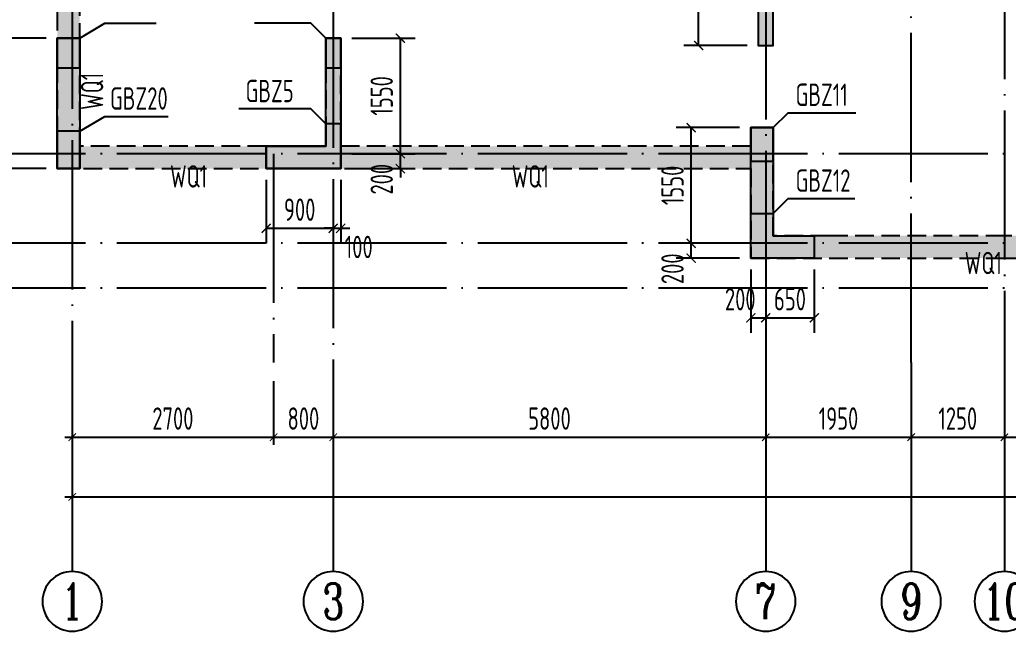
# Model space of a CAD drawing. Extents: x -1058961 to 23600, y -449123 to 2751847.
# Drawn here: x -446463 to -433208, y 17636 to 25831 of the extents above; entities that cross this region are included whole.
import ezdxf
from ezdxf.enums import TextEntityAlignment as Align

# ---------------------------------------------------------------- set-up
doc = ezdxf.new("R2010")
doc.units = 0
doc.header["$LTSCALE"] = 1000
doc.linetypes.add('DASH', pattern=[0.35, 0.25, -0.1])
doc.linetypes.add('DOTE', pattern=[2.42, 2, -0.2, 0.02, -0.2])
doc.layers.get('0').update_dxf_attribs({"linetype": 'CONTINUOUS'})
doc.layers.get('DEFPOINTS').update_dxf_attribs({"linetype": 'CONTINUOUS'})
for name, color, linetype in [('A-AXIS', 1, 'CONTINUOUS'), ('A-DOTE', 10, 'DOTE'), ('AXIS_NUM', 7, 'CONTINUOUS'), ('COLU_DE_TEXT', 7, 'CONTINUOUS'), ('LABEL', 1, 'CONTINUOUS'), ('S-Q墙填充', 252, 'CONTINUOUS'), ('S-Q墙实线', 6, 'CONTINUOUS'), ('S-Q墙标注', 3, 'CONTINUOUS'), ('S-Q墙虚线', 6, 'DASH'), ('S-X详图填充', 252, 'CONTINUOUS'), ('S-X详图实线', 4, 'CONTINUOUS'), ('S-Y一般标注', 3, 'CONTINUOUS')]:
    doc.layers.add(name, color=color, linetype=linetype)
doc.styles.add('TSSD_Axis', font='complex.shx', dxfattribs={"width": 0.7, "bigfont": 'hztxt.shx'})
doc.styles.add('TSSD_DIMENSION', font='Tssdeng.shx', dxfattribs={"width": 0.7, "bigfont": 'tssdchn.shx'})
doc.styles.add('TSSD_REIN', font='tssdeng.shx', dxfattribs={"width": 0.7, "height": 300, "bigfont": 'tssdchn.shx'})
doc.styles.add('结构文字', font='zstxt.shx', dxfattribs={"width": 0.7, "bigfont": 'zshz.shx'})
doc.dimstyles.new('STRUCK', dxfattribs={"dimtxt": 400, "dimasz": 121, "dimexe": 200, "dimexo": 150, "dimgap": 115, "dimtad": 1, "dimdec": 0, "dimdsep": 46, "dimtxsty": '结构文字', "dimblk": 'ARCHTICK', "dimcen": 400, "dimclrd": 3, "dimclre": 3, "dimclrt": 7, "dimadec": 0, "dimazin": 0, "dimtfac": 1, "dimtdec": 0, "dimtix": 1, "dimtmove": 2, "dimatfit": 3, "dimldrblk": '_DIMX', "dimfxl": 0, "dimtolj": 1, "dimtzin": 0, "dimarcsym": 0})
doc.dimstyles.new('TSSD_100_100', dxfattribs={"dimtxt": 300, "dimasz": 100, "dimexe": 100, "dimexo": 250, "dimgap": 100, "dimtad": 1, "dimdec": 0, "dimzin": 0, "dimdsep": 46, "dimtxsty": 'TSSD_DIMENSION', "dimblk": 'ARCHTICK', "dimcen": 0, "dimdle": 100, "dimclrt": 7, "dimadec": 0, "dimazin": 0, "dimtfac": 1, "dimtdec": 0, "dimtix": 1, "dimtmove": 2, "dimatfit": 3, "dimldrblk": 'ARCHTICK', "dimfxl": 0, "dimtolj": 1, "dimtzin": 0, "dimarcsym": 0})

# ---------------------------------------------------------------- blocks, each defined once
blk = doc.blocks.new('ts_axno')
at = {"color": 0, "linetype": 'ByBlock', "lineweight": -2}
blk.add_circle((0, 0), 0.5, dxfattribs=at)
at = {"color": 0, "linetype": 'ByBlock', "lineweight": -2, "style": 'TSSD_Axis', "width": 0.7}
blk.add_attdef('A', text='', height=0.6, dxfattribs=at).set_placement((0, 0), align=Align.MIDDLE_CENTER)
blk = doc.blocks.new('_ArchTick')
at = {"color": 0, "linetype": 'ByBlock', "const_width": 0.15}
blk.add_lwpolyline([(-0.5, -0.5), (0.5, 0.5)], dxfattribs=at)
blk = doc.blocks.new('*D3164')
at = {"layer": 'DEFPOINTS', "color": 0}
for p in [(7300, 3600), (8100, 3600), (8100, 2600)]:
    blk.add_point(p, dxfattribs=at)
at = {"layer": 'S-Y一般标注', "color": 0, "lineweight": -2}
for p, q in [((7300, 3350), (7300, 2500)), ((8100, 3350), (8100, 2500)), ((7200, 2600), (8200, 2600))]:
    blk.add_line(p, q, dxfattribs=at)
at = {"layer": 'S-Y一般标注', "color": 0, "lineweight": -2, "xscale": 100, "yscale": 100, "zscale": 100, "rotation": 180}
blk.add_blockref('_ArchTick', (7300, 2600), dxfattribs=at)
at = {"layer": 'S-Y一般标注', "color": 0, "lineweight": -2, "xscale": 100, "yscale": 100, "zscale": 100}
blk.add_blockref('_ArchTick', (8100, 2600), dxfattribs=at)
at = {"layer": 'S-Y一般标注', "color": 7, "insert": (7700, 2850), "char_height": 300, "attachment_point": 5, "style": 'TSSD_DIMENSION'}
blk.add_mtext('\\A1;800', dxfattribs=at)
blk = doc.blocks.new('*D3165')
at = {"layer": 'DEFPOINTS', "color": 0}
for p in [(8100, 3600), (13900, 3600), (13900, 2600)]:
    blk.add_point(p, dxfattribs=at)
at = {"layer": 'S-Y一般标注', "color": 0, "lineweight": -2}
for p, q in [((8100, 3350), (8100, 2500)), ((13900, 3350), (13900, 2500)), ((8000, 2600), (14000, 2600))]:
    blk.add_line(p, q, dxfattribs=at)
at = {"layer": 'S-Y一般标注', "color": 0, "lineweight": -2, "xscale": 100, "yscale": 100, "zscale": 100, "rotation": 180}
blk.add_blockref('_ArchTick', (8100, 2600), dxfattribs=at)
at = {"layer": 'S-Y一般标注', "color": 0, "lineweight": -2, "xscale": 100, "yscale": 100, "zscale": 100}
blk.add_blockref('_ArchTick', (13900, 2600), dxfattribs=at)
at = {"layer": 'S-Y一般标注', "color": 7, "insert": (11000, 2850), "char_height": 300, "attachment_point": 5, "style": 'TSSD_DIMENSION'}
blk.add_mtext('\\A1;5800', dxfattribs=at)
blk = doc.blocks.new('*D3176')
at = {"layer": 'DEFPOINTS', "color": 0}
for p in [(4600, 3600), (54600, 3600), (54600, 1800)]:
    blk.add_point(p, dxfattribs=at)
at = {"layer": 'S-Y一般标注', "color": 0, "lineweight": -2}
for p, q in [((4600, 3350), (4600, 1700)), ((54600, 3350), (54600, 1700)), ((4500, 1800), (54700, 1800))]:
    blk.add_line(p, q, dxfattribs=at)
at = {"layer": 'S-Y一般标注', "color": 0, "lineweight": -2, "xscale": 100, "yscale": 100, "zscale": 100, "rotation": 180}
blk.add_blockref('_ArchTick', (4600, 1800), dxfattribs=at)
at = {"layer": 'S-Y一般标注', "color": 0, "lineweight": -2, "xscale": 100, "yscale": 100, "zscale": 100}
blk.add_blockref('_ArchTick', (54600, 1800), dxfattribs=at)
at = {"layer": 'S-Y一般标注', "color": 7, "insert": (29600, 2050), "char_height": 300, "attachment_point": 5, "style": 'TSSD_DIMENSION'}
blk.add_mtext('\\A1;50000', dxfattribs=at)
blk = doc.blocks.new('*D3177')
at = {"layer": 'DEFPOINTS', "color": 0}
for p in [(13900, 3600), (15850, 3600), (15850, 2600)]:
    blk.add_point(p, dxfattribs=at)
at = {"layer": 'S-Y一般标注', "color": 0, "lineweight": -2}
for p, q in [((13900, 3350), (13900, 2500)), ((15850, 3350), (15850, 2500)), ((13800, 2600), (15950, 2600))]:
    blk.add_line(p, q, dxfattribs=at)
at = {"layer": 'S-Y一般标注', "color": 0, "lineweight": -2, "xscale": 100, "yscale": 100, "zscale": 100, "rotation": 180}
blk.add_blockref('_ArchTick', (13900, 2600), dxfattribs=at)
at = {"layer": 'S-Y一般标注', "color": 0, "lineweight": -2, "xscale": 100, "yscale": 100, "zscale": 100}
blk.add_blockref('_ArchTick', (15850, 2600), dxfattribs=at)
at = {"layer": 'S-Y一般标注', "color": 7, "insert": (14875, 2850), "char_height": 300, "attachment_point": 5, "style": 'TSSD_DIMENSION'}
blk.add_mtext('\\A1;1950', dxfattribs=at)
blk = doc.blocks.new('*D3178')
at = {"layer": 'DEFPOINTS', "color": 0}
for p in [(4600, 3600), (7300, 3600), (7300, 2600)]:
    blk.add_point(p, dxfattribs=at)
at = {"layer": 'S-Y一般标注', "color": 0, "lineweight": -2}
for p, q in [((4600, 3350), (4600, 2500)), ((7300, 3350), (7300, 2500)), ((4500, 2600), (7400, 2600))]:
    blk.add_line(p, q, dxfattribs=at)
at = {"layer": 'S-Y一般标注', "color": 0, "lineweight": -2, "xscale": 100, "yscale": 100, "zscale": 100, "rotation": 180}
blk.add_blockref('_ArchTick', (4600, 2600), dxfattribs=at)
at = {"layer": 'S-Y一般标注', "color": 0, "lineweight": -2, "xscale": 100, "yscale": 100, "zscale": 100}
blk.add_blockref('_ArchTick', (7300, 2600), dxfattribs=at)
at = {"layer": 'S-Y一般标注', "color": 7, "insert": (5950, 2850), "char_height": 300, "attachment_point": 5, "style": 'TSSD_DIMENSION'}
blk.add_mtext('\\A1;2700', dxfattribs=at)
blk = doc.blocks.new('*D3195')
at = {"layer": 'DEFPOINTS', "color": 0}
for p in [(15850, 3600), (17100, 3600), (17100, 2600)]:
    blk.add_point(p, dxfattribs=at)
at = {"layer": 'S-Y一般标注', "color": 0, "lineweight": -2}
for p, q in [((15850, 3350), (15850, 2500)), ((17100, 3350), (17100, 2500)), ((15750, 2600), (17200, 2600))]:
    blk.add_line(p, q, dxfattribs=at)
at = {"layer": 'S-Y一般标注', "color": 0, "lineweight": -2, "xscale": 100, "yscale": 100, "zscale": 100, "rotation": 180}
blk.add_blockref('_ArchTick', (15850, 2600), dxfattribs=at)
at = {"layer": 'S-Y一般标注', "color": 0, "lineweight": -2, "xscale": 100, "yscale": 100, "zscale": 100}
blk.add_blockref('_ArchTick', (17100, 2600), dxfattribs=at)
at = {"layer": 'S-Y一般标注', "color": 7, "insert": (16475, 2850), "char_height": 300, "attachment_point": 5, "style": 'TSSD_DIMENSION'}
blk.add_mtext('\\A1;1250', dxfattribs=at)
blk = doc.blocks.new('*D3196')
at = {"layer": 'DEFPOINTS', "color": 0}
for p in [(17100, 3600), (18350, 3600), (18350, 2600)]:
    blk.add_point(p, dxfattribs=at)
at = {"layer": 'S-Y一般标注', "color": 0, "lineweight": -2}
for p, q in [((17100, 3350), (17100, 2500)), ((18350, 3350), (18350, 2500)), ((17000, 2600), (18450, 2600))]:
    blk.add_line(p, q, dxfattribs=at)
at = {"layer": 'S-Y一般标注', "color": 0, "lineweight": -2, "xscale": 100, "yscale": 100, "zscale": 100, "rotation": 180}
blk.add_blockref('_ArchTick', (17100, 2600), dxfattribs=at)
at = {"layer": 'S-Y一般标注', "color": 0, "lineweight": -2, "xscale": 100, "yscale": 100, "zscale": 100}
blk.add_blockref('_ArchTick', (18350, 2600), dxfattribs=at)
at = {"layer": 'S-Y一般标注', "color": 7, "insert": (17725, 2850), "char_height": 300, "attachment_point": 5, "style": 'TSSD_DIMENSION'}
blk.add_mtext('\\A1;1250', dxfattribs=at)
blk = doc.blocks.new('*D3079')
at = {"layer": 'DEFPOINTS', "color": 0}
for p in [(-446760, 24036), (-445960, 24036), (-445960, 23836)]:
    blk.add_point(p, dxfattribs=at)
at = {"layer": 'S-Q墙标注', "color": 3, "lineweight": -2}
for p, q in [((-446760, 24036), (-446760, 24157)), ((-446110, 24036), (-446960, 24036)), ((-446760, 23836), (-446760, 24036)), ((-446110, 23836), (-446960, 23836)), ((-446760, 23836), (-446760, 23715))]:
    blk.add_line(p, q, dxfattribs=at)
at = {"layer": 'S-Q墙标注', "color": 3, "lineweight": -2, "xscale": 121, "yscale": 121, "zscale": 121}
for p, rotation in [((-446760, 24036), 270), ((-446760, 23836), 90)]:
    blk.add_blockref('_ArchTick', p, dxfattribs=dict(at, rotation=rotation))
at = {"layer": 'S-Q墙标注', "color": 7, "insert": (-447010, 23694), "char_height": 300, "attachment_point": 5, "rotation": 90, "style": 'TSSD_REIN'}
blk.add_mtext('\\A1;200', dxfattribs=at)
blk = doc.blocks.new('_DIMX')
blk.add_line((-150, 0), (150, 0))
at = {"const_width": 50}
blk.add_lwpolyline([(-70, -70), (70, 70)], dxfattribs=at)
blk = doc.blocks.new('*D3080')
at = {"layer": 'DEFPOINTS', "color": 0}
for p in [(-446760, 25586), (-445960, 25586), (-445960, 24036)]:
    blk.add_point(p, dxfattribs=at)
at = {"layer": 'S-Q墙标注', "color": 3, "lineweight": -2}
for p, q in [((-446110, 25586), (-446960, 25586)), ((-446760, 24036), (-446760, 25586)), ((-446110, 24036), (-446960, 24036))]:
    blk.add_line(p, q, dxfattribs=at)
at = {"layer": 'S-Q墙标注', "color": 3, "lineweight": -2, "xscale": 121, "yscale": 121, "zscale": 121}
for p, rotation in [((-446760, 25586), 90), ((-446760, 24036), 270)]:
    blk.add_blockref('_ArchTick', p, dxfattribs=dict(at, rotation=rotation))
at = {"layer": 'S-Q墙标注', "color": 7, "insert": (-447010, 24811), "char_height": 300, "attachment_point": 5, "rotation": 90, "style": 'TSSD_REIN'}
blk.add_mtext('\\A1;1550', dxfattribs=at)
blk = doc.blocks.new('*D3083')
at = {"layer": 'DEFPOINTS', "color": 0}
for p in [(-442160, 24036), (-441360, 24036), (-442160, 23836)]:
    blk.add_point(p, dxfattribs=at)
at = {"layer": 'S-Q墙标注', "color": 3, "lineweight": -2}
for p, q in [((-441360, 24036), (-441360, 24157)), ((-442010, 24036), (-441160, 24036)), ((-441360, 23836), (-441360, 24036)), ((-442010, 23836), (-441160, 23836)), ((-441360, 23836), (-441360, 23715))]:
    blk.add_line(p, q, dxfattribs=at)
at = {"layer": 'S-Q墙标注', "color": 3, "lineweight": -2, "xscale": 121, "yscale": 121, "zscale": 121}
for p, rotation in [((-441360, 24036), 270), ((-441360, 23836), 90)]:
    blk.add_blockref('_ArchTick', p, dxfattribs=dict(at, rotation=rotation))
at = {"layer": 'S-Q墙标注', "color": 7, "insert": (-441610, 23694), "char_height": 300, "attachment_point": 5, "rotation": 90, "style": 'TSSD_REIN'}
blk.add_mtext('\\A1;200', dxfattribs=at)
blk = doc.blocks.new('*D3084')
at = {"layer": 'DEFPOINTS', "color": 0}
for p in [(-442160, 25586), (-441360, 25586), (-442160, 24036)]:
    blk.add_point(p, dxfattribs=at)
at = {"layer": 'S-Q墙标注', "color": 3, "lineweight": -2}
for p, q in [((-442010, 25586), (-441160, 25586)), ((-441360, 24036), (-441360, 25586)), ((-442010, 24036), (-441160, 24036))]:
    blk.add_line(p, q, dxfattribs=at)
at = {"layer": 'S-Q墙标注', "color": 3, "lineweight": -2, "xscale": 121, "yscale": 121, "zscale": 121}
for p, rotation in [((-441360, 25586), 90), ((-441360, 24036), 270)]:
    blk.add_blockref('_ArchTick', p, dxfattribs=dict(at, rotation=rotation))
at = {"layer": 'S-Q墙标注', "color": 7, "insert": (-441610, 24811), "char_height": 300, "attachment_point": 5, "rotation": 90, "style": 'TSSD_REIN'}
blk.add_mtext('\\A1;1550', dxfattribs=at)
blk = doc.blocks.new('*D3085')
at = {"layer": 'DEFPOINTS', "color": 0}
for p in [(-443160, 23836), (-442260, 23836), (-442260, 23036)]:
    blk.add_point(p, dxfattribs=at)
at = {"layer": 'S-Q墙标注', "color": 3, "lineweight": -2}
for p, q in [((-443160, 23686), (-443160, 22836)), ((-442260, 23686), (-442260, 22836)), ((-443160, 23036), (-442260, 23036))]:
    blk.add_line(p, q, dxfattribs=at)
at = {"layer": 'S-Q墙标注', "color": 3, "lineweight": -2, "xscale": 121, "yscale": 121, "zscale": 121, "rotation": 180}
blk.add_blockref('_ArchTick', (-443160, 23036), dxfattribs=at)
at = {"layer": 'S-Q墙标注', "color": 3, "lineweight": -2, "xscale": 121, "yscale": 121, "zscale": 121}
blk.add_blockref('_ArchTick', (-442260, 23036), dxfattribs=at)
at = {"layer": 'S-Q墙标注', "color": 7, "insert": (-442710, 23286), "char_height": 300, "attachment_point": 5, "style": 'TSSD_REIN'}
blk.add_mtext('\\A1;900', dxfattribs=at)
blk = doc.blocks.new('*D3086')
at = {"layer": 'DEFPOINTS', "color": 0}
for p in [(-442260, 23836), (-442160, 23836), (-442160, 23036)]:
    blk.add_point(p, dxfattribs=at)
at = {"layer": 'S-Q墙标注', "color": 3, "lineweight": -2}
for p, q in [((-442260, 23686), (-442260, 22836)), ((-442160, 23686), (-442160, 22836)), ((-442260, 23036), (-442381, 23036)), ((-442260, 23036), (-442160, 23036)), ((-442160, 23036), (-442039, 23036))]:
    blk.add_line(p, q, dxfattribs=at)
at = {"layer": 'S-Q墙标注', "color": 3, "lineweight": -2, "xscale": 121, "yscale": 121, "zscale": 121}
blk.add_blockref('_ArchTick', (-442260, 23036), dxfattribs=at)
at = {"layer": 'S-Q墙标注', "color": 3, "lineweight": -2, "xscale": 121, "yscale": 121, "zscale": 121, "rotation": 180}
blk.add_blockref('_ArchTick', (-442160, 23036), dxfattribs=at)
at = {"layer": 'S-Q墙标注', "color": 7, "insert": (-441918, 22786), "char_height": 300, "attachment_point": 5, "style": 'TSSD_REIN'}
blk.add_mtext('\\A1;100', dxfattribs=at)
blk = doc.blocks.new('*D3087')
at = {"layer": 'DEFPOINTS', "color": 0}
for p in [(-437460, 22836), (-436660, 22836), (-436660, 22636)]:
    blk.add_point(p, dxfattribs=at)
at = {"layer": 'S-Q墙标注', "color": 3, "lineweight": -2}
for p, q in [((-436810, 22836), (-437660, 22836)), ((-437460, 22636), (-437460, 22836)), ((-436810, 22636), (-437660, 22636))]:
    blk.add_line(p, q, dxfattribs=at)
at = {"layer": 'S-Q墙标注', "color": 3, "lineweight": -2, "xscale": 121, "yscale": 121, "zscale": 121}
for p, rotation in [((-437460, 22836), 90), ((-437460, 22636), 270)]:
    blk.add_blockref('_ArchTick', p, dxfattribs=dict(at, rotation=rotation))
at = {"layer": 'S-Q墙标注', "color": 7, "insert": (-437710, 22494), "char_height": 300, "attachment_point": 5, "rotation": 90, "style": 'TSSD_REIN'}
blk.add_mtext('\\A1;200', dxfattribs=at)
blk = doc.blocks.new('*D3088')
at = {"layer": 'DEFPOINTS', "color": 0}
for p in [(-437460, 24386), (-436660, 24386), (-436660, 22836)]:
    blk.add_point(p, dxfattribs=at)
at = {"layer": 'S-Q墙标注', "color": 3, "lineweight": -2}
for p, q in [((-436810, 24386), (-437660, 24386)), ((-437460, 22836), (-437460, 24386)), ((-436810, 22836), (-437660, 22836))]:
    blk.add_line(p, q, dxfattribs=at)
at = {"layer": 'S-Q墙标注', "color": 3, "lineweight": -2, "xscale": 121, "yscale": 121, "zscale": 121}
for p, rotation in [((-437460, 24386), 90), ((-437460, 22836), 270)]:
    blk.add_blockref('_ArchTick', p, dxfattribs=dict(at, rotation=rotation))
at = {"layer": 'S-Q墙标注', "color": 7, "insert": (-437710, 23611), "char_height": 300, "attachment_point": 5, "rotation": 90, "style": 'TSSD_REIN'}
blk.add_mtext('\\A1;1550', dxfattribs=at)
blk = doc.blocks.new('*D3089')
at = {"layer": 'DEFPOINTS', "color": 0}
for p in [(-436660, 22636), (-436460, 22636), (-436460, 21836)]:
    blk.add_point(p, dxfattribs=at)
at = {"layer": 'S-Q墙标注', "color": 3, "lineweight": -2}
for p, q in [((-436660, 22486), (-436660, 21636)), ((-436460, 22486), (-436460, 21636)), ((-436660, 21836), (-436460, 21836))]:
    blk.add_line(p, q, dxfattribs=at)
at = {"layer": 'S-Q墙标注', "color": 3, "lineweight": -2, "xscale": 121, "yscale": 121, "zscale": 121, "rotation": 180}
blk.add_blockref('_ArchTick', (-436660, 21836), dxfattribs=at)
at = {"layer": 'S-Q墙标注', "color": 3, "lineweight": -2, "xscale": 121, "yscale": 121, "zscale": 121}
blk.add_blockref('_ArchTick', (-436460, 21836), dxfattribs=at)
at = {"layer": 'S-Q墙标注', "color": 7, "insert": (-436802, 22086), "char_height": 300, "attachment_point": 5, "style": 'TSSD_REIN'}
blk.add_mtext('\\A1;200', dxfattribs=at)
blk = doc.blocks.new('*D3090')
at = {"layer": 'DEFPOINTS', "color": 0}
for p in [(-436460, 22636), (-435810, 22636), (-435810, 21836)]:
    blk.add_point(p, dxfattribs=at)
at = {"layer": 'S-Q墙标注', "color": 3, "lineweight": -2}
for p, q in [((-436460, 22486), (-436460, 21636)), ((-435810, 22486), (-435810, 21636)), ((-436460, 21836), (-435810, 21836))]:
    blk.add_line(p, q, dxfattribs=at)
at = {"layer": 'S-Q墙标注', "color": 3, "lineweight": -2, "xscale": 121, "yscale": 121, "zscale": 121, "rotation": 180}
blk.add_blockref('_ArchTick', (-436460, 21836), dxfattribs=at)
at = {"layer": 'S-Q墙标注', "color": 3, "lineweight": -2, "xscale": 121, "yscale": 121, "zscale": 121}
blk.add_blockref('_ArchTick', (-435810, 21836), dxfattribs=at)
at = {"layer": 'S-Q墙标注', "color": 7, "insert": (-436135, 22086), "char_height": 300, "attachment_point": 5, "style": 'TSSD_REIN'}
blk.add_mtext('\\A1;650', dxfattribs=at)
blk = doc.blocks.new('*D2959')
at = {"layer": 'DEFPOINTS', "color": 0}
for p in [(-437360, 27036), (-436560, 27036), (-436560, 25486)]:
    blk.add_point(p, dxfattribs=at)
at = {"layer": 'S-Q墙标注', "color": 3, "lineweight": -2}
for p, q in [((-436710, 27036), (-437560, 27036)), ((-437360, 25486), (-437360, 27036)), ((-436710, 25486), (-437560, 25486))]:
    blk.add_line(p, q, dxfattribs=at)
at = {"layer": 'S-Q墙标注', "color": 3, "lineweight": -2, "xscale": 121, "yscale": 121, "zscale": 121}
for p, rotation in [((-437360, 27036), 90), ((-437360, 25486), 270)]:
    blk.add_blockref('_ArchTick', p, dxfattribs=dict(at, rotation=rotation))
at = {"layer": 'S-Q墙标注', "color": 7, "insert": (-437610, 26261), "char_height": 300, "attachment_point": 5, "rotation": 90, "style": 'TSSD_REIN'}
blk.add_mtext('\\A1;1550', dxfattribs=at)
blk = doc.blocks.new('20210726.16350016')
at = {"layer": 'A-AXIS'}
for p, q in [((4600, 3600), (4600, 800)), ((8100, 3600), (8100, 800)), ((13900, 3600), (13900, 800)), ((15850, 3600), (15850, 800)), ((17100, 3600), (17100, 800))]:
    blk.add_line(p, q, dxfattribs=at)
at = {"layer": 'A-DOTE'}
for p, q in [((4600, 21100), (4600, 3600)), ((13900.2, 13700), (13900, 3600)), ((15850, 3600), (15850, 11500)), ((8100, 10900), (8100, 3600)), ((17100, 9400), (17100, 3600)), ((55600, 6400), (3600, 6400)), ((7300, 6400), (7300, 3600)), ((55600, 5200), (3600, 5200)), ((55600, 4600), (3600, 4600))]:
    blk.add_line(p, q, dxfattribs=at)
at = {"layer": 'A-AXIS'}
ref = blk.add_blockref('ts_axno', (4600, 400), dxfattribs=dict(at, xscale=-800, yscale=800, zscale=800, rotation=180))
ref.add_attrib('1', '1', dxfattribs={"layer": 'AXIS_NUM', "height": 480, "style": 'TSSD_Axis', "width": 0.7}).set_placement((4600, 400), align=Align.MIDDLE_CENTER)
ref = blk.add_blockref('ts_axno', (8100, 400), dxfattribs=dict(at, xscale=-800, yscale=800, zscale=800, rotation=180))
ref.add_attrib('2', '3', dxfattribs={"layer": 'AXIS_NUM', "height": 480, "style": 'TSSD_Axis', "width": 0.7}).set_placement((8100, 400), align=Align.MIDDLE_CENTER)
ref = blk.add_blockref('ts_axno', (13900, 400), dxfattribs=dict(at, xscale=-800, yscale=800, zscale=800, rotation=180))
ref.add_attrib('5', '7', dxfattribs={"layer": 'AXIS_NUM', "height": 480, "style": 'TSSD_Axis', "width": 0.7}).set_placement((13900, 400), align=Align.MIDDLE_CENTER)
ref = blk.add_blockref('ts_axno', (15850, 400), dxfattribs=dict(at, xscale=-800, yscale=800, zscale=800, rotation=180))
ref.add_attrib('19', '9', dxfattribs={"layer": 'AXIS_NUM', "height": 480, "style": 'TSSD_Axis', "width": 0.7}).set_placement((15850, 400), align=Align.MIDDLE_CENTER)
ref = blk.add_blockref('ts_axno', (17100, 400), dxfattribs=dict(at, xscale=-800, yscale=800, zscale=800, rotation=180))
ref.add_attrib('8', '10', dxfattribs={"layer": 'AXIS_NUM', "height": 480, "style": 'TSSD_Axis', "width": 0.7}).set_placement((17100, 400), align=Align.MIDDLE_CENTER)
at = {"layer": 'S-Y一般标注'}
for base, p1, p2, picture, middle in [((54600, 1800), (4600, 3600), (54600, 3600), '*D3176', (29600, 2050)), ((7300, 2600), (4600, 3600), (7300, 3600), '*D3178', (5950, 2850)), ((8100, 2600), (7300, 3600), (8100, 3600), '*D3164', (7700, 2850)), ((13900, 2600), (8100, 3600), (13900, 3600), '*D3165', (11000, 2850)), ((15850, 2600), (13900, 3600), (15850, 3600), '*D3177', (14875, 2850)), ((17100, 2600), (15850, 3600), (17100, 3600), '*D3195', (16475, 2850)), ((18350, 2600), (17100, 3600), (18350, 3600), '*D3196', (17725, 2850))]:
    dim = blk.add_linear_dim(base=base, p1=p1, p2=p2, dimstyle='TSSD_100_100', dxfattribs=at)
    dim.commit()
    dim.dimension.update_dxf_attribs({"geometry": picture, "text_midpoint": middle})

msp = doc.modelspace()

# ---------------------------------------------------------------- hatches: boundary and pattern name
at = {"layer": 'S-Q墙填充', "ltscale": 0.5}
h = msp.add_hatch(dxfattribs=at)
h.set_pattern_fill('ARMORED', color=252, scale=30, style=0)
h.set_pattern_definition([(50, (-494823.67, -5932.07), (215.17805, -18.82564), [22.5, -247.5]), (355, (-494823.67, -5932.07), (-41.6254, 225.65764), [18, -198]), (100.4514, (-494805.74, -5933.64), (173.5528, 206.83186), [19.12206, -210.34263]), (46.1842, (-494823.67, -5872.07), (320.1723, -49.6557), [33.75, -371.25]), (96.6356, (-494797, -5876.2), (280.3988, 292.2354), [28.6831, -315.5139]), (351.1842, (-494823.67, -5872.07), (280.3986, 292.2356), [27, -297]), (21, (-494793.67, -5887.07), (179.07212, -120.78567), [22.5, -247.5]), (326, (-494793.67, -5887.07), (72.9946, 217.545), [18, -198]), (71.4514, (-494778.75, -5897.14), (252.0668, 96.75915), [19.12206, -210.34263]), (37.5, (-494823.67, -5932.07), (3.647957, 99.868156), [0, -195.6, 0, -201, 0, -198.75]), (7.5, (-494823.67, -5932.07), (78.92086, 118.32351), [0, -114.6, 0, -191.1, 0, -75.75]), (327.5, (-494890.57, -5932.07), (160.14673, -6.76646), [0, -75, 0, -234, 0, -310.5]), (317.5, (-494920.57, -5932.07), (174.95585, 30.0315), [0, -97.5, 0, -155.4, 0, -220.5]), (45, (-494823.67, -5932.07), (-106.06602, 106.06602), [])])
h.paths.add_polyline_path([(-403759.84, 33336.07), (-404409.75, 33336.07), (-406059.82, 33336.07), (-406660.04, 33336.07), (-406660.18, 33586.07), (-409859.77, 33586.07), (-409859.85, 33336.07), (-410459.78, 33336.07), (-412060.01, 33336.07), (-412759.92, 33336.07), (-412759.92, 32336.07), (-412759.92, 31536.07), (-425459.93, 31536.07), (-425909.93, 31536.07), (-426810.02, 31536.07), (-427259.92, 31536.07), (-428759.92, 31536.07), (-428759.92, 32336.07), (-428759.92, 33336.07), (-429409.84, 33336.07), (-431060.32, 33336.07), (-431659.92, 33336.07), (-431659.92, 33586.07), (-434859.92, 33586.07), (-434859.92, 33336.07), (-435460.05, 33336.07), (-437060.01, 33336.07), (-437759.92, 33336.07), (-437759.92, 32336.07), (-437759.92, 31536.07), (-445959.92, 31536.07), (-445959.92, 28536.07), (-445959.91, 25936.07), (-445959.91, 23836.07), (-443159.91, 23836.07), (-436659.87, 23836.07), (-436659.92, 22636.06), (-435609.92, 22636.06), (-433259.91, 22636.06), (-430709.92, 22636.06), (-429859.93, 22636.06), (-429859.98, 23835.95), (-424259.93, 23836.07), (-423359.94, 23836.07), (-420759.94, 23836.07), (-418159.91, 23836.07), (-417259.91, 23836.07), (-411659.91, 23836.07), (-411659.91, 22636.06), (-410609.92, 22636.06), (-408259.94, 22636.06), (-405909.92, 22636.06), (-404859.94, 22636.06), (-404859.94, 23836.07), (-399259.93, 23836.07), (-398359.94, 23836.07), (-395559.93, 23836.07), (-395559.93, 31536.07), (-397160.02, 31536.07), (-397559.93, 31536.07), (-400459.92, 31536.07), (-400909.92, 31536.07), (-401810.02, 31536.07), (-402259.93, 31536.07), (-403759.84, 31536.07), (-403759.84, 32336.07)])
h.paths.add_polyline_path([(-445659.92, 28436.07), (-444959.92, 28436.07), (-444959.92, 28636.07), (-445659.92, 28636.07), (-445659.92, 31236.07), (-445259.93, 31236.07), (-444359.83, 31236.07), (-444059.91, 31236.07), (-444059.9, 30586.07), (-443859.9, 30586.07), (-443859.91, 31236.07), (-441159.91, 31236.07), (-441159.91, 28436.07), (-440959.91, 28436.07), (-440959.91, 31236.07), (-440609.91, 31236.07), (-439709.83, 31236.07), (-439359.91, 31236.07), (-439359.91, 30436.07), (-439159.91, 30436.07), (-439159.91, 31236.07), (-437459.92, 31236.07), (-437459.92, 32336.07), (-437459.92, 33036.07), (-437060.01, 33036.07), (-435460.05, 33036.07), (-434759.92, 33036.07), (-434759.92, 31836.07), (-434559.92, 31836.07), (-434559.92, 33136.07), (-434559.92, 33286.07), (-431959.92, 33286.07), (-431959.92, 33136.07), (-431959.92, 31836.07), (-431759.92, 31836.07), (-431759.92, 33036.07), (-431060.32, 33036.07), (-429409.84, 33036.07), (-429059.92, 33036.07), (-429059.92, 32336.07), (-429059.92, 31236.07), (-427359.92, 31236.07), (-427359.92, 30436.07), (-427159.92, 30436.07), (-427159.92, 31236.07), (-426810.02, 31236.07), (-425909.93, 31236.07), (-425559.93, 31236.07), (-425559.93, 28436.07), (-425359.93, 28436.07), (-425359.93, 31236.07), (-422659.93, 31236.07), (-422659.93, 28436.07), (-422459.93, 28436.07), (-422459.93, 31236.07), (-422160.02, 31236.07), (-421159.93, 31236.07), (-420859.93, 31236.07), (-420859.94, 31236.07), (-420659.94, 31236.07), (-420659.93, 31236.07), (-420359.92, 31236.07), (-419359.83, 31236.07), (-419059.91, 31236.07), (-419059.91, 28435.87), (-418859.91, 28435.87), (-418859.91, 31236.07), (-416159.92, 31236.07), (-416159.92, 28436.07), (-415959.92, 28436.07), (-415959.92, 31236.07), (-415609.92, 31236.07), (-414709.83, 31236.07), (-414359.92, 31236.07), (-414359.92, 30436.07), (-414159.92, 30436.07), (-414159.92, 31236.07), (-412459.92, 31236.07), (-412459.92, 32336.07), (-412459.92, 33036.07), (-412060.01, 33036.07), (-410459.78, 33036.07), (-409759.92, 33036.07), (-409759.92, 31836.07), (-409559.92, 31836.07), (-409559.92, 33286.07), (-406959.92, 33286.07), (-406959.92, 31836.07), (-406759.92, 31836.07), (-406759.92, 33036.07), (-406059.82, 33036.07), (-404409.75, 33036.07), (-404059.84, 33036.07), (-404059.84, 32336.07), (-404059.84, 31236.07), (-402359.93, 31236.07), (-402359.93, 30436.07), (-402159.93, 30436.07), (-402159.93, 31236.07), (-401810.02, 31236.07), (-400909.92, 31236.07), (-400559.92, 31236.07), (-400559.92, 28436.07), (-400359.92, 28436.07), (-400359.92, 31236.07), (-397659.93, 31236.07), (-397659.93, 30586.09), (-397459.93, 30586.09), (-397459.93, 31236.07), (-397160.02, 31236.07), (-396259.92, 31236.07), (-395859.92, 31236.07), (-395859.92, 28636.07), (-396559.93, 28636.07), (-396559.93, 28436.07), (-395859.92, 28436.07), (-395859.93, 25936.07), (-395859.93, 24136.07), (-398359.94, 24136.07), (-399159.93, 24136.07), (-399159.93, 25586.07), (-399359.93, 25586.07), (-399359.93, 24136.07), (-404859.94, 24136.07), (-404859.94, 24386.06), (-405159.94, 24386.06), (-405159.94, 24036.07), (-405159.94, 22936.06), (-405909.92, 22936.06), (-408259.94, 22936.06), (-410609.92, 22936.06), (-411359.91, 22936.06), (-411359.91, 24036.07), (-411359.91, 24386.06), (-411659.91, 24386.06), (-411659.91, 24136.07), (-417159.91, 24136.07), (-417159.91, 25586.07), (-417359.91, 25586.07), (-417359.91, 24136.07), (-418159.91, 24136.07), (-420759.94, 24136.07), (-423359.94, 24136.07), (-424159.93, 24136.07), (-424159.93, 25586.07), (-424359.93, 25586.07), (-424359.93, 24136.07), (-429859.93, 24135.95), (-429859.9, 24386.05), (-430159.94, 24386.08), (-430159.99, 24035.95), (-430159.94, 22936.06), (-430709.92, 22936.07), (-433259.91, 22936.06), (-435609.92, 22936.06), (-436359.91, 22936.06), (-436359.86, 24035.95), (-436359.91, 24386.08), (-436659.92, 24386.05), (-436659.88, 24135.95), (-442159.91, 24136.07), (-442159.91, 25586.07), (-442359.91, 25586.07), (-442359.91, 24136.07), (-443159.91, 24136.07), (-445659.91, 24136.07), (-445659.91, 25936.07)], flags=16)
at = {"layer": 'S-X详图填充'}
h = msp.add_hatch(color=256, dxfattribs=at)
h.dxf.hatch_style = 1
h.paths.add_polyline_path([(-436359.79, 26336.05), (-436559.79, 26336.05), (-436559.79, 25485.79), (-436359.79, 25485.79)])
h = msp.add_hatch(color=256, dxfattribs=at)
h.dxf.hatch_style = 1
h.paths.add_polyline_path([(-445959.9, 25186.09), (-445659.9, 25186.09), (-445659.9, 25586.09), (-445959.9, 25586.09)])
h = msp.add_hatch(color=256, dxfattribs=at)
h.dxf.hatch_style = 1
h.paths.add_polyline_path([(-442359.93, 25186.09), (-442159.93, 25186.09), (-442159.93, 25586.09), (-442359.93, 25586.09)])
h = msp.add_hatch(color=256, dxfattribs=at)
h.dxf.hatch_style = 1
h.paths.add_polyline_path([(-442159.93, 24436.09), (-442359.93, 24436.09), (-442359.9, 24136.07), (-443159.91, 24136.07), (-443159.91, 23836.07), (-442159.9, 23836.07)])
h = msp.add_hatch(color=256, dxfattribs=at)
h.dxf.hatch_style = 1
h.paths.add_polyline_path([(-445959.9, 24336.09), (-445959.9, 23836.07), (-445659.9, 23836.07), (-445659.9, 24336.09)])
h = msp.add_hatch(color=256, dxfattribs=at)
h.dxf.hatch_style = 1
h.paths.add_polyline_path([(-436659.92, 23935.95), (-436359.93, 23935.94), (-436359.93, 24386.09), (-436659.92, 24386.1)])
h = msp.add_hatch(color=256, dxfattribs=at)
h.dxf.hatch_style = 1
h.paths.add_polyline_path([(-436359.9, 23236.09), (-436359.89, 22936.07), (-435809.9, 22936.07), (-435809.9, 22636.06), (-436659.88, 22636.07), (-436659.88, 23236.09)])

# ---------------------------------------------------------------- linework, layer by layer
at = {"layer": 'LABEL'}
for points in [[(-445659.91, 25586.09), (-445320.83, 25786.09), (-444633.49, 25786.09)], [(-442359.91, 25586.09), (-442559.91, 25786.09), (-443313.54, 25786.09)], [(-445659.9, 24336.09), (-445320.83, 24536.09), (-444474.22, 24536.09)], [(-442359.91, 24436.09), (-442559.91, 24636.09), (-443523.54, 24636.09)], [(-436359.93, 24386.09), (-436159.93, 24586.09), (-435252.09, 24586.09)], [(-436359.93, 23236.1), (-436159.93, 23436.1), (-435267.49, 23436.1)]]:
    msp.add_lwpolyline(points, dxfattribs=at)
at = {"layer": 'S-Q墙实线'}
msp.add_lwpolyline([(-436359.79, 25485.79), (-436359.79, 26936.04), (-435959.79, 26936.04), (-435959.79, 27136.04), (-436559.79, 27136.04), (-436559.79, 25485.79)], close=True, dxfattribs=at)
at = {"layer": 'S-Q墙实线', "ltscale": 0.5}
for points in [[(-445959.9, 23836.07), (-445959.9, 25586.07), (-445659.9, 25586.07), (-445659.9, 23836.07), (-445959.9, 23836.07)], [(-442159.92, 25586.07), (-442159.92, 23836.07), (-443159.94, 23836.07), (-443159.94, 24136.07), (-442359.92, 24136.07), (-442359.92, 25586.07), (-442159.92, 25586.07)], [(-436359.92, 24386.07), (-436359.92, 22936.07), (-435809.92, 22936.07), (-435809.92, 22636.06), (-436659.91, 22636.06), (-436659.91, 24386.07), (-436359.92, 24386.07)]]:
    msp.add_lwpolyline(points, dxfattribs=at)
at = {"layer": 'S-Q墙虚线', "color": 6}
for points in [[(-431659.92, 33586.07), (-434859.92, 33586.07), (-434859.92, 33336.07), (-435460.05, 33336.07), (-437060.01, 33336.07), (-437759.92, 33336.07), (-437759.92, 32336.07), (-437759.92, 31536.07), (-445959.92, 31536.07), (-445959.92, 28536.07), (-445959.91, 25936.07), (-445959.91, 23836.07), (-443159.91, 23836.07), (-436659.87, 23836.07), (-436659.92, 22636.06), (-435609.92, 22636.06), (-433259.91, 22636.06), (-430909.92, 22636.06)], [(-430709.92, 22936.07), (-433259.91, 22936.06), (-435609.92, 22936.06), (-436359.91, 22936.06), (-436359.86, 24035.95), (-436359.91, 24386.08), (-436659.92, 24386.05), (-436659.88, 24135.95), (-442159.91, 24136.07), (-442159.91, 25586.07), (-442359.91, 25586.07), (-442359.91, 24136.07), (-443159.91, 24136.07), (-445659.91, 24136.07), (-445659.91, 25936.07), (-445659.92, 28436.07), (-444959.92, 28436.07), (-444959.92, 28636.07), (-445659.92, 28636.07), (-445659.92, 31236.07), (-445259.93, 31236.07), (-444359.83, 31236.07)]]:
    msp.add_lwpolyline(points, dxfattribs=at)
at = {"layer": 'S-X详图实线'}
for points in [[(-436359.79, 26336.05), (-436559.79, 26336.05), (-436559.79, 25485.79), (-436359.79, 25485.79), (-436359.79, 25885.74)], [(-445959.9, 25186.09), (-445659.9, 25186.09), (-445659.9, 25586.09), (-445959.9, 25586.09), (-445959.9, 25186.09)], [(-442359.93, 25186.09), (-442159.93, 25186.09), (-442159.93, 25586.09), (-442359.93, 25586.09), (-442359.93, 25186.09)], [(-442159.93, 24436.09), (-442359.93, 24436.09), (-442359.9, 24136.07), (-443159.91, 24136.07), (-443159.91, 23836.07), (-442159.9, 23836.07), (-442159.93, 24436.09)], [(-445659.9, 24336.09), (-445959.9, 24336.09), (-445959.9, 23836.07), (-445659.9, 23836.07), (-445659.9, 24336.09)], [(-436659.92, 23935.95), (-436359.93, 23935.94), (-436359.93, 24386.09), (-436659.92, 24386.1), (-436659.92, 23935.95)], [(-436659.88, 23236.09), (-436359.89, 23236.09), (-436359.89, 22936.07), (-435809.9, 22936.07), (-435809.9, 22636.06), (-436659.88, 22636.07), (-436659.88, 23236.09)]]:
    msp.add_lwpolyline(points, close=True, dxfattribs=at)

# ---------------------------------------------------------------- block references
at = {"layer": 'A-DOTE'}
msp.add_blockref('20210726.16350016', (-450359.92, 17636.02), dxfattribs=at)

# ---------------------------------------------------------------- texts
at = {"layer": 'COLU_DE_TEXT', "style": 'TSSD_REIN', "width": 0.7}
for s, p in [('GBZ20', (-445252.76, 24536.09)), ('GBZ5', (-443435.3, 24636.09)), ('GBZ11', (-436059.93, 24586.09)), ('GBZ12', (-436059.93, 23436.1))]:
    msp.add_text(s, height=300, dxfattribs=at).set_placement(p, align=Align.BOTTOM_LEFT)
at = {"layer": 'S-Q墙标注', "style": 'TSSD_REIN', "width": 0.7}
msp.add_text('WQ1', height=300, rotation=89.999998, dxfattribs=at).set_placement((-445253.61, 24872.13), align=Align.BOTTOM_CENTER)
for p in [(-444199.63, 23491.76), (-439616.95, 23491.76), (-433542.71, 22331.38)]:
    msp.add_text('WQ1', height=300, dxfattribs=at).set_placement(p, align=Align.BOTTOM_CENTER)

# ---------------------------------------------------------------- dimensions: what is measured, and where the dimension line sits
at = {"layer": 'S-Q墙标注'}
for base, p1, p2, picture, middle in [((-437359.9, 27036.04), (-436559.79, 25485.79), (-436559.9, 27036.04), '*D2959', (-437609.9, 26260.91)), ((-446759.9, 25586.03), (-445959.9, 24036.07), (-445959.9, 25586.03), '*D3080', (-447009.9, 24811.05)), ((-441359.91, 25586.07), (-442159.91, 24036.07), (-442159.91, 25586.07), '*D3084', (-441609.91, 24811.07)), ((-437459.92, 24386.06), (-436659.92, 22836.07), (-436659.92, 24386.06), '*D3088', (-437709.92, 23611.06))]:
    dim = msp.add_linear_dim(base=base, p1=p1, p2=p2, angle=90, dimstyle='STRUCK', override={"dimtxt": 300, "dimgap": 100, "dimtxsty": 'TSSD_REIN'}, dxfattribs=at)
    dim.commit()
    dim.dimension.update_dxf_attribs({"geometry": picture, "text_midpoint": middle})
for base, p1, p2, picture, middle in [((-446759.9, 24036.07), (-445959.9, 23836.07), (-445959.9, 24036.07), '*D3079', (-447009.9, 23694.15)), ((-441359.91, 24036.07), (-442159.91, 23836.07), (-442159.91, 24036.07), '*D3083', (-441609.91, 23694.15)), ((-437459.92, 22836.07), (-436659.92, 22636.06), (-436659.92, 22836.07), '*D3087', (-437709.92, 22494.14))]:
    dim = msp.add_linear_dim(base=base, p1=p1, p2=p2, angle=90, dimstyle='STRUCK', override={"dimtxt": 300, "dimgap": 100, "dimtxsty": 'TSSD_REIN'}, dxfattribs=at)
    dim.commit()
    dim.dimension.update_dxf_attribs({"geometry": picture, "text_midpoint": middle, "dimtype": 160})
for base, p1, p2, picture, middle in [((-442259.95, 23036.07), (-443159.94, 23836.07), (-442259.95, 23836.07), '*D3085', (-442709.94, 23286.07)), ((-435809.94, 21836.09), (-436459.91, 22636.09), (-435809.94, 22636.09), '*D3090', (-436134.92, 22086.09))]:
    dim = msp.add_linear_dim(base=base, p1=p1, p2=p2, dimstyle='STRUCK', override={"dimtxt": 300, "dimgap": 100, "dimtxsty": 'TSSD_REIN'}, dxfattribs=at)
    dim.commit()
    dim.dimension.update_dxf_attribs({"geometry": picture, "text_midpoint": middle})
for base, p1, p2, picture, middle in [((-442159.94, 23036.07), (-442259.95, 23836.07), (-442159.94, 23836.07), '*D3086', (-441918.01, 22786.07)), ((-436459.91, 21836.09), (-436659.93, 22636.09), (-436459.91, 22636.09), '*D3089', (-436801.85, 22086.09))]:
    dim = msp.add_linear_dim(base=base, p1=p1, p2=p2, dimstyle='STRUCK', override={"dimtxt": 300, "dimgap": 100, "dimtxsty": 'TSSD_REIN'}, dxfattribs=at)
    dim.commit()
    dim.dimension.update_dxf_attribs({"geometry": picture, "text_midpoint": middle, "dimtype": 160})

doc.saveas('drawing.dxf')
